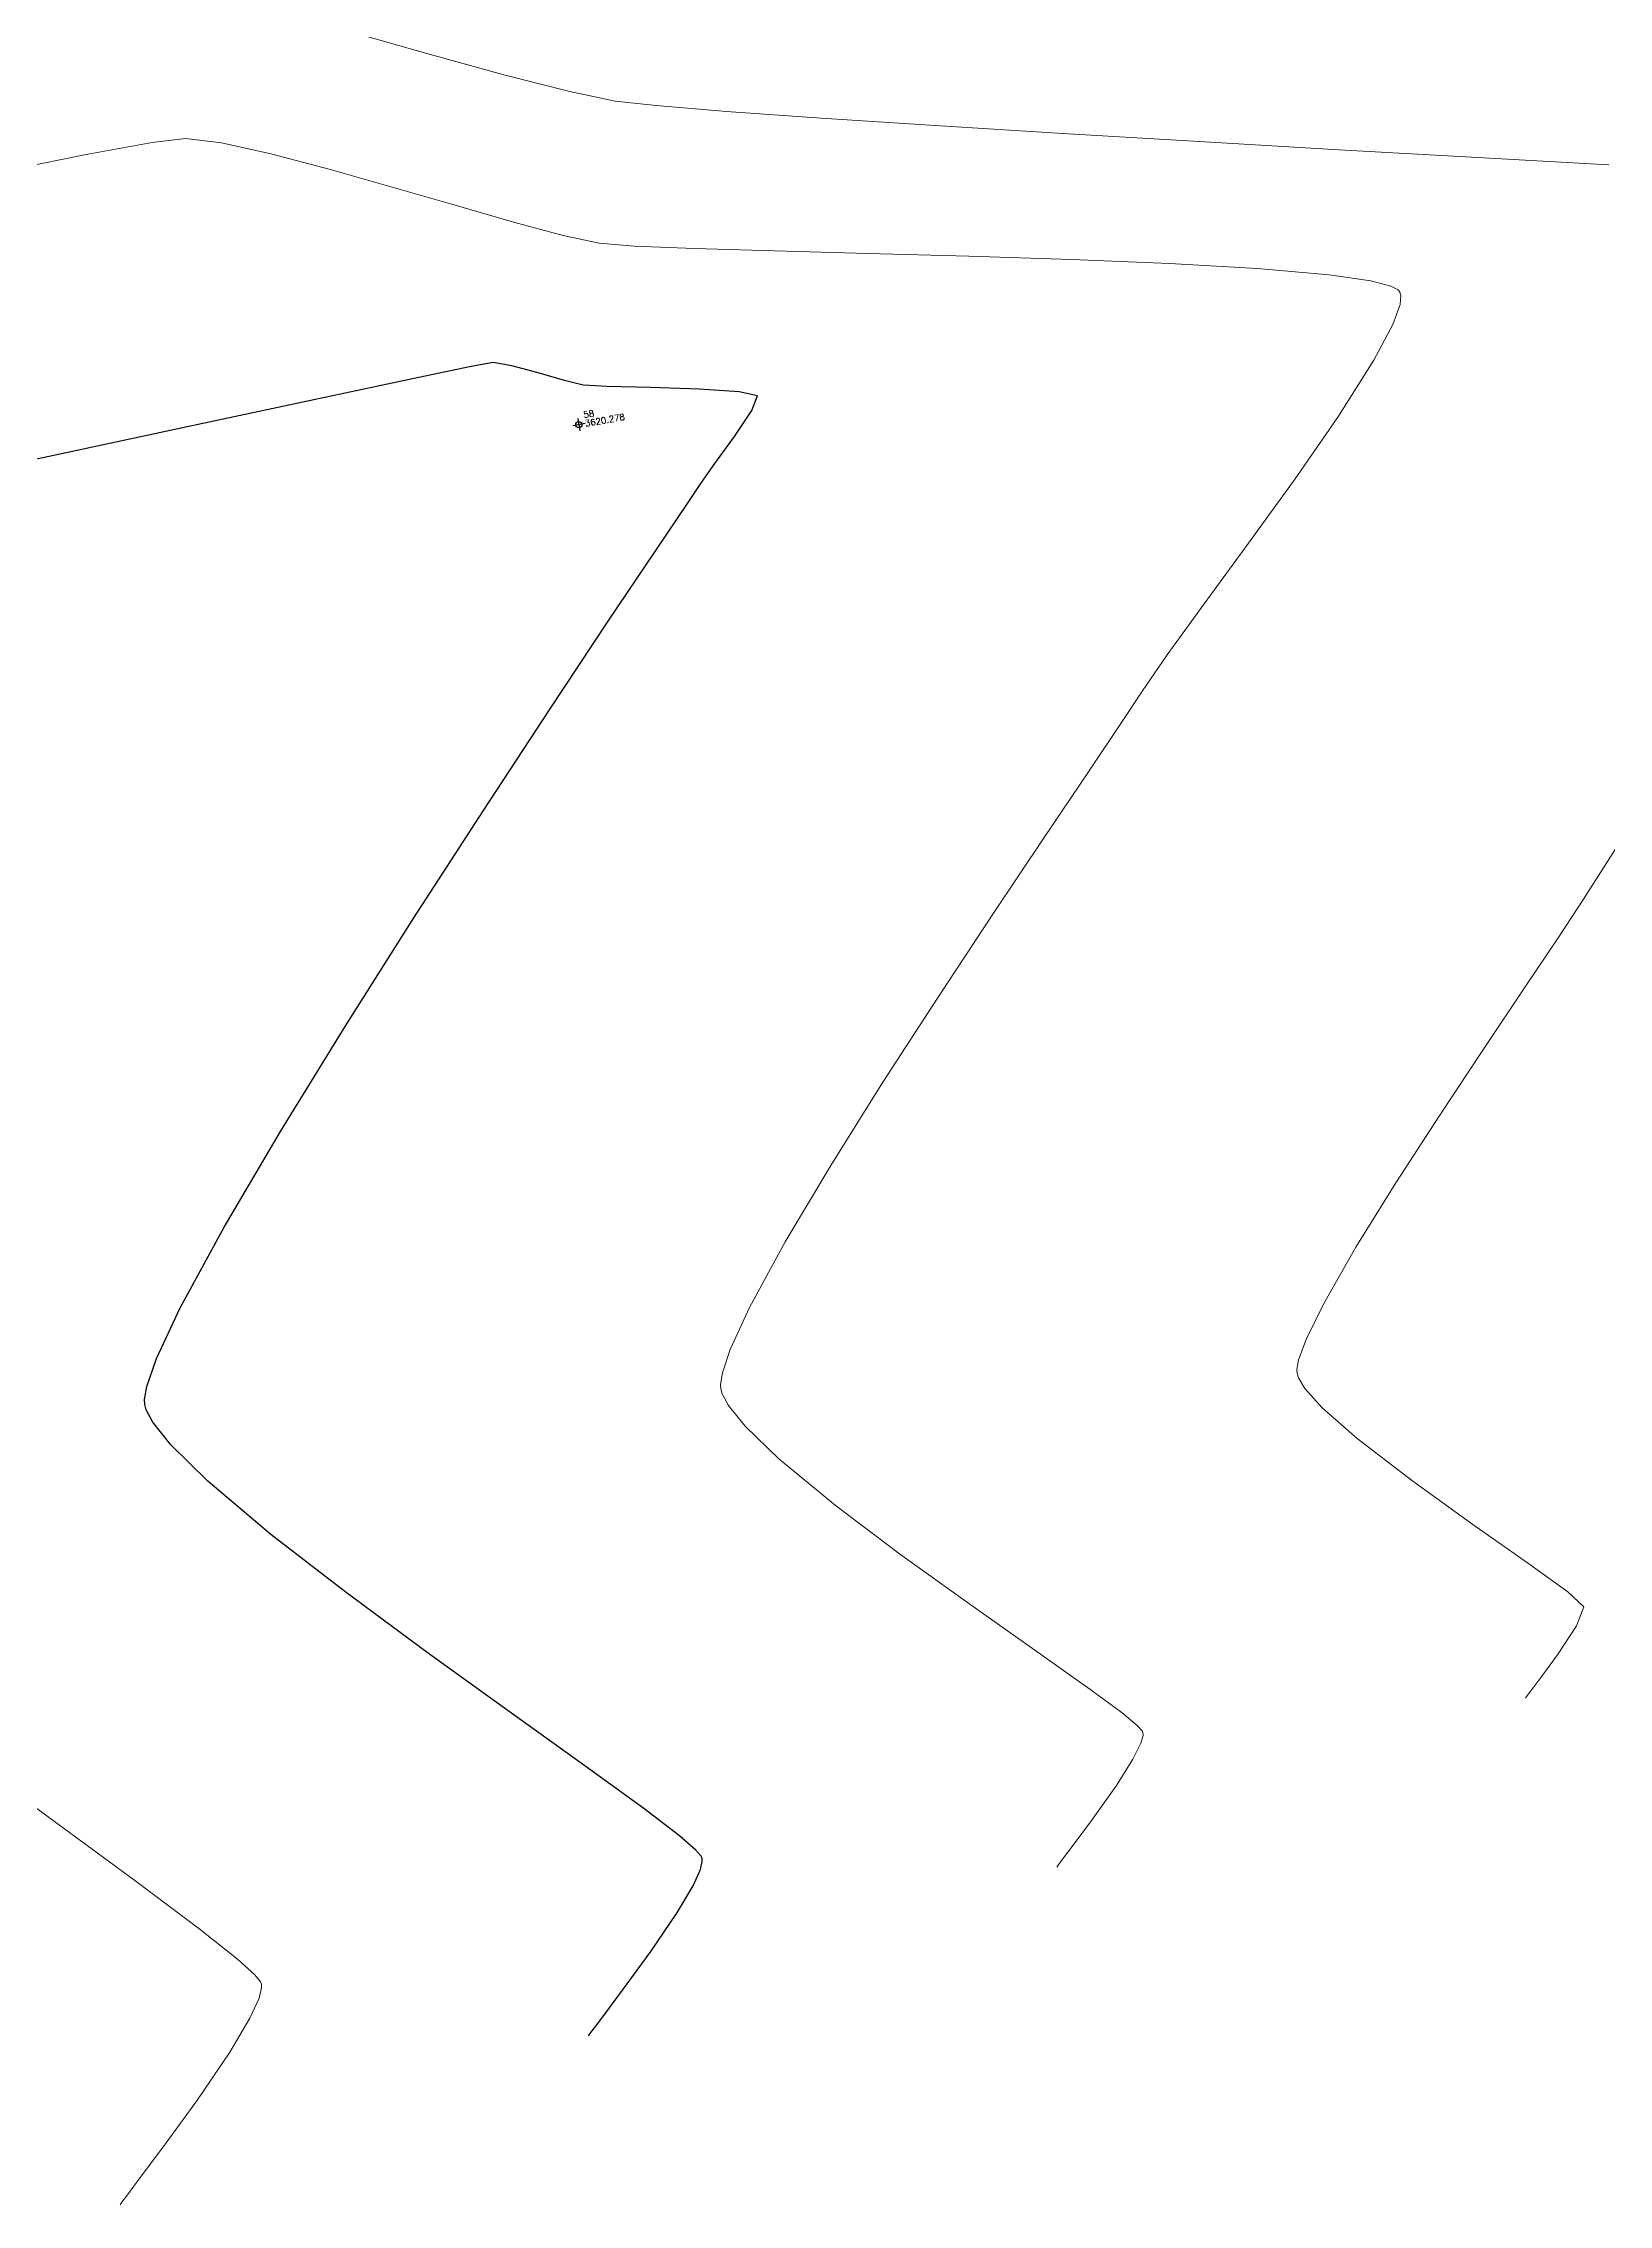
# Model space of a CAD drawing. Header units: millimetres. Extents: x 736950 to 740938, y 8500595 to 8502163.
# Drawn here: x 737818.21 to 737843.2, y 8501151.96 to 8501186.46 of the extents above; entities that cross this region are included whole.
import ezdxf

# ---------------------------------------------------------------- set-up
doc = ezdxf.new("R2010")
doc.units = ezdxf.units.MM
doc.layers.add('CONT-MJR', color=80, linetype='Continuous', lineweight=30)
doc.layers.add('CONT-MNR', color=96, linetype='Continuous', lineweight=15)
doc.styles.add('5mm', font='arial.ttf', dxfattribs={"height": 3})

msp = doc.modelspace()

# ---------------------------------------------------------------- linework, layer by layer
at = {"linetype": 'Continuous', "extrusion": (-0.172787269436437, 0.9849591664230046, 0), "elevation": 8245828.463062787}
msp.add_lwpolyline([(-2195625.076162655, 0), (-2195624.876162654, 0)], dxfattribs=at)
at = {"linetype": 'Continuous', "extrusion": (0.9849591664230046, 0.172787269436437, 0), "elevation": 2195624.976162654}
msp.add_lwpolyline([(8245828.563062787, 0), (8245828.363062785, 0)], dxfattribs=at)
at = {"linetype": 'Continuous'}
msp.add_circle((737826.7619248267, 8501180.373782996), 0.05, dxfattribs=at)
at = {"layer": 'CONT-MJR', "extrusion": (0.2037274756853301, -0.9790276378381172, 0), "elevation": -8172576.214528114}
msp.add_lwpolyline([(2454275.286942473, 3620.000000000013), (2454274.281676171, 3620.000000000013)], dxfattribs=at)
at = {"layer": 'CONT-MJR', "elevation": 3620}
for points in [[(737825.3967783119, 8501181.36720949), (737825.0147479721, 8501181.295207104)], [(737825.6927801169, 8501181.314026479), (737825.3967783119, 8501181.36720949)], [(737826.535013363, 8501181.077115117), (737826.1136521372, 8501181.198876759)], [(737824.0305644799, 8501181.090406738), (737822.5334040325, 8501180.772617059)], [(737826.8324827858, 8501181.004096324), (737826.535013363, 8501181.077115117)], [(737827.9033567635, 8501180.964933705), (737827.2144838303, 8501180.983642694)], [(737828.6791579307, 8501180.939477332), (737827.9033567635, 8501180.964933705)], [(737829.3219436764, 8501180.898781564), (737828.6791579307, 8501180.939477332)], [(737829.6117703456, 8501180.834354384), (737829.3219436764, 8501180.898781564)], [(737822.5334040325, 8501180.772617059), (737820.6124428298, 8501180.361646714)], [(737829.2482178743, 8501180.185681734), (737829.5221211988, 8501180.597281775)], [(737818.3568570697, 8501179.87730437), (737815.8558229518, 8501179.339398675)], [(737826.2943831086, 8501175.823365321), (737827.2320671519, 8501177.234974524)], [(737820.4006363591, 8501166.275307762), (737821.1022277019, 8501167.567048306)], [(737819.8343925872, 8501164.736123312), (737819.830298547, 8501164.81300371)], [(737819.8582956879, 8501164.650640605), (737819.8343925872, 8501164.736123312)], [(737825.6353099438, 8501159.844835838), (737824.3431347574, 8501160.775058703)], [(737827.7999292626, 8501158.284986071), (737826.8213313541, 8501158.996536382)], [(737828.3654094125, 8501157.851048103), (737827.7999292626, 8501158.284986071)], [(737828.7154453087, 8501157.523807114), (737828.6286772938, 8501157.622942405)], [(737828.7005426659, 8501157.311873838), (737828.730991011, 8501157.441863017)], [(737828.7297756711, 8501157.491435839), (737828.7154453087, 8501157.523807114)], [(737828.3270138004, 8501156.616875539), (737828.5838540304, 8501157.051755646)], [(737828.5838540304, 8501157.051755646), (737828.7005426659, 8501157.311873838)], [(737827.9103203028, 8501156.003603632), (737828.3270138004, 8501156.616875539)], [(737827.174243366, 8501155.006388824), (737827.4743233458, 8501155.406053085)], [(737826.9171337974, 8501154.657263676), (737826.9383104707, 8501154.688599717)]]:
    msp.add_lwpolyline(points, dxfattribs=at)
at = {"layer": 'CONT-MJR', "extrusion": (0.2638989861935335, 0.9645503227338766, 0), "elevation": 8394528.63237567}
msp.add_lwpolyline([(1531782.683786456, 3620.000000000013), (1531783.120126593, 3620.000000000013)], dxfattribs=at)
at = {"layer": 'CONT-MJR', "extrusion": (-0.05346679860275631, -0.9985696277411868, 0), "elevation": -8528470.389276987}
msp.add_lwpolyline([(282240.9153664302, 3620.000000000013), (282240.5328181995, 3620.000000000013)], dxfattribs=at)
at = {"layer": 'CONT-MJR', "extrusion": (0.9353567609614934, -0.3537057106177732, 0), "elevation": -2316782.292298527}
msp.add_lwpolyline([(8212611.263258833, 3620.000000000013), (8212611.516715716, 3620.000000000013)], dxfattribs=at)
at = {"layer": 'CONT-MJR', "extrusion": (0.2099445550572634, -0.9777132932520698, 0), "elevation": -8156815.627724052}
msp.add_lwpolyline([(2506153.549308205, 3620.000000000013), (2506151.242306985, 3620.000000000013)], dxfattribs=at)
at = {"layer": 'CONT-MJR', "extrusion": (0.8085063039858966, -0.5884875159381591, 0), "elevation": -4406298.811565218}
msp.add_lwpolyline([(7307460.536846218, 3620), (7307461.072913938, 3620)], dxfattribs=at)
at = {"layer": 'CONT-MJR', "extrusion": (0.830646908477944, -0.5567995271514103, 0), "elevation": -4120577.553924685}
msp.add_lwpolyline([(7472300.729466662, 3620), (7472301.109878327, 3620)], dxfattribs=at)
at = {"layer": 'CONT-MJR', "extrusion": (0.8159414254261824, -0.5781345779950284, 0), "elevation": -4312800.777429447}
msp.add_lwpolyline([(7363028.772780998, 3620), (7363029.14353663, 3620)], dxfattribs=at)
at = {"layer": 'CONT-MJR', "extrusion": (0.8295012080221669, -0.5585049202019314, 0), "elevation": -4135920.736196928}
msp.add_lwpolyline([(7463818.287865199, 3620), (7463819.212266074, 3620)], dxfattribs=at)
at = {"layer": 'CONT-MJR', "extrusion": (0.8308377653009326, -0.5565146967958281, 0), "elevation": -4118015.342660597}
msp.add_lwpolyline([(7473710.794674952, 3620), (7473712.157153681, 3620)], dxfattribs=at)
at = {"layer": 'CONT-MJR', "extrusion": (0.8358266763314176, -0.5489934126497107, 0), "elevation": -4050394.627460385}
msp.add_lwpolyline([(7510569.38764869, 3620.000000000004), (7510571.308648519, 3620.000000000004)], dxfattribs=at)
at = {"layer": 'CONT-MJR', "extrusion": (0.8395810059656206, -0.5432345114421182, 0), "elevation": -3998667.165829357}
msp.add_lwpolyline([(7538234.493733613, 3620.000000000013), (7538236.535275597, 3620.000000000013)], dxfattribs=at)
at = {"layer": 'CONT-MJR', "extrusion": (0.8446141334720869, -0.535375536926367, 0), "elevation": -3928143.10484143}
msp.add_lwpolyline([(7575221.38146387, 3620), (7575223.437858685, 3620)], dxfattribs=at)
at = {"layer": 'CONT-MJR', "extrusion": (0.851628076873232, -0.5241465622144253, 0), "elevation": -3827508.624307671}
msp.add_lwpolyline([(7626561.150177586, 3620), (7626563.115922605, 3620)], dxfattribs=at)
at = {"layer": 'CONT-MJR', "extrusion": (0.8619973240190234, -0.5069128262177263, 0), "elevation": -3673351.061837884}
msp.add_lwpolyline([(7701994.674006274, 3620), (7701996.4439775, 3620)], dxfattribs=at)
at = {"layer": 'CONT-MJR', "extrusion": (0.90548633830454, -0.4243754129822279, 0), "elevation": -2939599.656015717}
msp.add_lwpolyline([(8010801.867483261, 3620.000000000013), (8010802.759173246, 3620.000000000013)], dxfattribs=at)
at = {"layer": 'CONT-MJR', "extrusion": (0.9435984576473673, -0.3310920577807775, 0), "elevation": -2118462.533307223}
msp.add_lwpolyline([(8265972.501565175, 3620.000000000003), (8265972.973140817, 3620.000000000003)], dxfattribs=at)
at = {"layer": 'CONT-MJR', "extrusion": (0.9857731978930346, -0.1680809397752761, 0), "elevation": -701560.7573718777}
msp.add_lwpolyline([(8504233.873991821, 3620.000000000003), (8504234.08693422, 3620.000000000003)], dxfattribs=at)
at = {"layer": 'CONT-MJR', "extrusion": (0.884769745992044, 0.4660284289366624, 0), "elevation": 4614585.094882092}
msp.add_lwpolyline([(7177728.034430948, 3620.000000000003), (7177728.25918402, 3620.000000000003)], dxfattribs=at)
at = {"layer": 'CONT-MJR', "extrusion": (0.7828128203004774, 0.6222572525677885, 0), "elevation": 5867486.161534233}
msp.add_lwpolyline([(6195706.235549611, 3620.000000000003), (6195706.697251596, 3620.000000000003)], dxfattribs=at)
at = {"layer": 'CONT-MJR', "extrusion": (0.7006296240839679, 0.7135251431140728, 0), "elevation": 6582733.048843435}
msp.add_lwpolyline([(5429713.271439836, 3620.00000000001), (5429714.101192492, 3620.00000000001)], dxfattribs=at)
at = {"layer": 'CONT-MJR', "extrusion": (0.645201069601682, 0.7640128138878598, 0), "elevation": 6971040.650520241}
msp.add_lwpolyline([(4921253.89810854, 3620), (4921255.210937517, 3620)], dxfattribs=at)
at = {"layer": 'CONT-MJR', "extrusion": (0.6121891448844803, 0.7907113575038673, 0), "elevation": 7173652.393422545}
msp.add_lwpolyline([(4620913.869109896, 3620), (4620915.387582535, 3620)], dxfattribs=at)
at = {"layer": 'CONT-MJR', "extrusion": (0.5938391614798477, 0.8045837745647816, 0), "elevation": 7278045.013825353}
msp.add_lwpolyline([(4454680.691301089, 3620), (4454682.303388326, 3620)], dxfattribs=at)
at = {"layer": 'CONT-MJR', "extrusion": (0.5817563487721681, 0.8133631112014337, 0), "elevation": 7343764.567844801}
msp.add_lwpolyline([(4345482.099230742, 3620.00000000001), (4345483.5574004, 3620.00000000001)], dxfattribs=at)
at = {"layer": 'CONT-MJR', "extrusion": (0.654832498276797, 0.7557740397768161, 0), "elevation": 6908108.403687557}
msp.add_lwpolyline([(5009202.561117785, 3620.000000000006), (5009202.909459837, 3620.000000000006)], dxfattribs=at)
at = {"layer": 'CONT-MJR', "extrusion": (0.9996996120480018, 0.0245088896336581, 0), "elevation": 945961.0256305556}
msp.add_lwpolyline([(8480520.433653053, 3620.000000000013), (8480520.483240768, 3620.000000000013)], dxfattribs=at)
at = {"layer": 'CONT-MJR', "extrusion": (-0.8078253486849482, 0.5894219252980346, 0), "elevation": 4414731.649979016}
msp.add_lwpolyline([(-7302340.520573228, 3620.000000000006), (-7302341.260275872, 3620.000000000006)], dxfattribs=at)
at = {"layer": 'CONT-MJR', "extrusion": (0.8000730001802772, -0.5999026540885867, 0), "elevation": -4509549.850239711}
msp.add_lwpolyline([(7244168.79544607, 3620.000000000013), (7244169.071046373, 3620.000000000013)], dxfattribs=at)
at = {"layer": 'CONT-MJR', "extrusion": (0.8093526025166023, -0.5873230497772098, 0), "elevation": -4395761.945607782}
msp.add_lwpolyline([(7313774.439230689, 3620.00000000001), (7313774.559436328, 3620.00000000001)], dxfattribs=at)
at = {"layer": 'CONT-MNR'}
for points, elevation in [([(737824.3348711854, 8501186.300168127), (737822.9304745732, 8501186.69877328)], 3618), ([(737825.5884101505, 8501185.953991242), (737824.3348711854, 8501186.300168127)], 3618), ([(737826.6153861894, 8501185.69019324), (737825.5884101505, 8501185.953991242)], 3618), ([(737829.1186270638, 8501185.374654151), (737827.9943546337, 8501185.466560302)], 3618), ([(737830.6301585601, 8501185.267058097), (737829.1186270638, 8501185.374654151)], 3618), ([(737834.4839877476, 8501185.021003447), (737832.4461963716, 8501185.147823932)], 3618), ([(737818.9012886058, 8501184.685342288), (737817.424427676, 8501184.389113246)], 3619), ([(737819.9498202585, 8501184.875941122), (737818.9012886058, 8501184.685342288)], 3619), ([(737820.4861791616, 8501184.94068622), (737819.9498202585, 8501184.875941122)], 3619), ([(737821.0590648021, 8501184.869954921), (737820.4861791616, 8501184.94068622)], 3619), ([(737822.7783175142, 8501184.45122275), (737821.8469357005, 8501184.6961974)], 3619), ([(737838.8938201875, 8501184.760810707), (737836.6607799361, 8501184.890648441)], 3618), ([(737827.0862884034, 8501183.271410536), (737826.5094671189, 8501183.395334551)], 3619), ([(737834.621113627, 8501183.011570645), (737832.9848054438, 8501183.0641777)], 3619), ([(737836.1880558035, 8501182.94668871), (737834.621113627, 8501183.011570645)], 3619), ([(737837.5906744298, 8501182.865865594), (737836.1880558035, 8501182.94668871)], 3619), ([(737839.7182931178, 8501182.584910888), (737839.3981881373, 8501182.66850934)], 3619), ([(737839.8786122741, 8501182.43821364), (737839.8630135886, 8501182.49108605)], 3619), ([(737838.191718368, 8501179.509058466), (737838.8861845676, 8501180.51155923)], 3619), ([(737835.4343468238, 8501175.635081934), (737835.7560902166, 8501176.125902705)], 3619), ([(737833.3693483034, 8501172.563181046), (737834.1872625108, 8501173.784221968)], 3619), ([(737842.413578999, 8501172.217342995), (737842.79377837, 8501172.802052686)], 3618), ([(737840.5011061267, 8501169.354099918), (737841.2091977713, 8501170.420904703)], 3618), ([(737830.7826777636, 8501168.551604124), (737831.6133425733, 8501169.877372988)], 3619), ([(737838.36638805, 8501165.77317357), (737838.6497683473, 8501166.348885875)], 3618), ([(737829.051598452, 8501165.238458205), (737829.1771683787, 8501165.615045791)], 3619), ([(737829.0243293751, 8501165.05455036), (737829.051598452, 8501165.238458205)], 3619), ([(737829.0289172193, 8501164.984409582), (737829.0243293751, 8501165.05455036)], 3619), ([(737829.0513804203, 8501164.903747061), (737829.0289172193, 8501164.984409582)], 3619), ([(737838.2234418511, 8501165.232695853), (737838.2202731572, 8501165.29150353)], 3618), ([(737838.3469288567, 8501164.992232561), (737838.2453069441, 8501165.161222007)], 3618), ([(737829.1488114767, 8501164.718742598), (737829.0513804203, 8501164.903747061)], 3619), ([(737840.0699922934, 8501163.50983148), (737839.1835595832, 8501164.192507267)], 3618), ([(737831.9022458373, 8501162.334303332), (737830.8519646609, 8501163.126242926)], 3619), ([(737832.9994397181, 8501161.545647394), (737831.9022458373, 8501162.334303332)], 3619), ([(737834.9160376502, 8501160.193128102), (737834.0389143178, 8501160.814010514)], 3619), ([(737835.4305307093, 8501159.812275581), (737834.9160376502, 8501160.193128102)], 3619), ([(737841.8671244582, 8501160.047674337), (737841.8853541098, 8501160.074158404)], 3618), ([(737835.7517491562, 8501159.526164431), (737835.6720408858, 8501159.61227244)], 3619), ([(737835.7297050023, 8501159.327564055), (737835.7647703988, 8501159.452545365)], 3619), ([(737818.3946240587, 8501158.081465062), (737816.9649403667, 8501159.126634428)], 3621), ([(737821.6796343697, 8501155.52054631), (737821.5889514502, 8501155.630075201)], 3621), ([(737821.6948487723, 8501155.48430338), (737821.6796343697, 8501155.52054631)], 3621), ([(737819.7616684212, 8501152.39594318), (737820.1346010297, 8501152.892636878)], 3621), ([(737819.4421384668, 8501151.962058345), (737819.4684563571, 8501152.00100207)], 3621), ([(737819.4684563571, 8501152.00100207), (737819.5561958697, 8501152.121910322)], 3621)]:
    msp.add_lwpolyline(points, dxfattribs=dict(at, elevation=elevation))
at = {"layer": 'CONT-MNR', "extrusion": (-0.2045855282200797, -0.9788486919043776, 0), "elevation": -8472323.14032549}
msp.add_lwpolyline([(-1016998.207234586, 3618.000000000013), (-1016998.947602162, 3618.000000000013)], dxfattribs=at)
at = {"layer": 'CONT-MNR', "extrusion": (-0.1096343517661879, -0.9939719859798906, 0), "elevation": -8530831.495256346}
msp.add_lwpolyline([(-198641.6010102417, 3618), (-198642.2592386643, 3618)], dxfattribs=at)
at = {"layer": 'CONT-MNR', "extrusion": (-0.06551515567515973, -0.9978515743219828, 0), "elevation": -8531260.190933509}
msp.add_lwpolyline([(179290.7996398485, 3618), (179288.9796920144, 3618)], dxfattribs=at)
at = {"layer": 'CONT-MNR', "extrusion": (-0.05977690458619801, -0.9982117619413693, 0), "elevation": -8530088.33995518}
msp.add_lwpolyline([(228342.7151041573, 3618.000000000013), (228340.5344123729, 3618.000000000013)], dxfattribs=at)
at = {"layer": 'CONT-MNR', "extrusion": (-0.2153652975916739, -0.9765335573308527, 0), "elevation": -8460593.354539199}
msp.add_lwpolyline([(-1110352.379113798, 3619.000000000003), (-1110353.185917509, 3619.000000000003)], dxfattribs=at)
at = {"layer": 'CONT-MNR', "extrusion": (-0.05668038491847396, -0.99839237475328, 0), "elevation": -8529339.03407176}
msp.add_lwpolyline([(254804.510969212, 3618.000000000013), (254802.3008806549, 3618.000000000013)], dxfattribs=at)
at = {"layer": 'CONT-MNR', "extrusion": (-0.0555328362470687, -0.9984568614108255, 0), "elevation": -8529040.538479647}
msp.add_lwpolyline([(264609.7155289759, 3618), (264607.6150094606, 3618)], dxfattribs=at)
at = {"layer": 'CONT-MNR', "extrusion": (-0.2726743062609286, -0.9621063988484441, 0), "elevation": -8380229.272533544}
msp.add_lwpolyline([(-1608189.513458832, 3619), (-1608190.55639794, 3619)], dxfattribs=at)
at = {"layer": 'CONT-MNR', "extrusion": (-0.2792542055261001, -0.9602172091230122, 0), "elevation": -8369023.728910819}
msp.add_lwpolyline([(-1665519.292442366, 3619), (-1665520.338018946, 3619)], dxfattribs=at)
at = {"layer": 'CONT-MNR', "extrusion": (0.2758452762061769, 0.9612020513891646, 0), "elevation": 8374880.861558124}
msp.add_lwpolyline([(1635811.745712427, 3619.000000000013), (1635812.716443312, 3619.000000000013)], dxfattribs=at)
at = {"layer": 'CONT-MNR', "extrusion": (-0.2586933094525041, -0.9659595082841262, 0), "elevation": -8402669.713926384}
msp.add_lwpolyline([(-1486488.73451792, 3619), (-1486489.553063693, 3619)], dxfattribs=at)
at = {"layer": 'CONT-MNR', "extrusion": (-0.08244798682519386, -0.9965953689780385, 0), "elevation": -8533072.23701089}
msp.add_lwpolyline([(34410.17162577354, 3619), (34409.61094176816, 3619)], dxfattribs=at)
at = {"layer": 'CONT-MNR', "extrusion": (-0.04162614147286361, -0.9991332565509373, 0), "elevation": -8524527.798249563}
msp.add_lwpolyline([(383317.6472006015, 3619), (383316.682167377, 3619)], dxfattribs=at)
at = {"layer": 'CONT-MNR', "extrusion": (-0.02962644780210255, -0.9995610404525725, 0), "elevation": -8519310.750268316}
msp.add_lwpolyline([(485646.1476817062, 3619), (485644.8724609857, 3619)], dxfattribs=at)
at = {"layer": 'CONT-MNR', "extrusion": (-0.02620028154356052, -0.9996567137007775, 0), "elevation": -8517596.158220759}
msp.add_lwpolyline([(514844.6957993578, 3619), (514843.2051200576, 3619)], dxfattribs=at)
at = {"layer": 'CONT-MNR', "extrusion": (-0.02730590589001758, -0.9996271242335942, 0), "elevation": -8518160.377072947}
msp.add_lwpolyline([(505425.3600615076, 3619.00000000001), (505423.7487440383, 3619.00000000001)], dxfattribs=at)
at = {"layer": 'CONT-MNR', "extrusion": (-0.08750293155044514, -0.9961642620421987, 0), "elevation": -8533137.508252924}
msp.add_lwpolyline([(-8869.835648503504, 3619.000000000003), (-8870.983388467808, 3619.000000000003)], dxfattribs=at)
at = {"layer": 'CONT-MNR', "extrusion": (-0.1444040743831291, -0.9895188039150907, 0), "elevation": -8518627.121345824}
msp.add_lwpolyline([(-497499.4556314349, 3619), (-497500.1268427047, 3619)], dxfattribs=at)
at = {"layer": 'CONT-MNR', "extrusion": (0.4637500582347281, 0.885966073553207, 0), "elevation": 7873932.567638741}
msp.add_lwpolyline([(3288722.828365843, 3619.000000000013), (3288722.960688724, 3619.000000000013)], dxfattribs=at)
at = {"layer": 'CONT-MNR', "extrusion": (0.9418551572093485, -0.3360191405830233, 0), "elevation": -2161621.682822232}
msp.add_lwpolyline([(8254810.363492557, 3619.00000000001), (8254810.70046351, 3619.00000000001)], dxfattribs=at)
at = {"layer": 'CONT-MNR', "extrusion": (0.7631467816077451, 0.6462251849949372, 0), "elevation": 6056758.344778528}
msp.add_lwpolyline([(6010839.355959842, 3619.00000000001), (6010839.398494377, 3619.00000000001)], dxfattribs=at)
at = {"layer": 'CONT-MNR', "extrusion": (0.9971165525118162, -0.07588531285400815, 0), "elevation": 90597.46711476566}
msp.add_lwpolyline([(8532660.786594437, 3619.000000000013), (8532660.935090242, 3619.000000000013)], dxfattribs=at)
at = {"layer": 'CONT-MNR', "extrusion": (0.8833704346844797, -0.4686754475384363, 0), "elevation": -3332509.44137282}
msp.add_lwpolyline([(7855499.544595181, 3619.000000000013), (7855500.191587564, 3619.000000000013)], dxfattribs=at)
at = {"layer": 'CONT-MNR', "extrusion": (0.8442867121400921, -0.5358917313260891, 0), "elevation": -3932764.775349207}
msp.add_lwpolyline([(7572835.501570929, 3619), (7572836.555330274, 3619)], dxfattribs=at)
at = {"layer": 'CONT-MNR', "extrusion": (-0.8106409585016414, 0.5855435392859699, 0), "elevation": 4379688.878885764}
msp.add_lwpolyline([(-7323439.424213362, 3619.00000000001), (-7323440.691816803, 3619.00000000001)], dxfattribs=at)
at = {"layer": 'CONT-MNR', "extrusion": (-0.8062336707448858, 0.591597217841013, 0), "elevation": 4434404.142709313}
msp.add_lwpolyline([(-7290437.718336189, 3619), (-7290438.915118937, 3619)], dxfattribs=at)
at = {"layer": 'CONT-MNR', "extrusion": (-0.8089862289947499, 0.5878275948752781, 0), "elevation": 4400326.970097165}
msp.add_lwpolyline([(-7311055.331567855, 3619), (-7311056.338317469, 3619)], dxfattribs=at)
at = {"layer": 'CONT-MNR', "extrusion": (0.825770898050677, -0.5640056949469381, 0), "elevation": -4185428.45383556}
msp.add_lwpolyline([(7436167.41234402, 3619.000000000013), (7436168.110178454, 3619.000000000013)], dxfattribs=at)
at = {"layer": 'CONT-MNR', "extrusion": (0.8296464717139395, -0.5582891114580433, 0), "elevation": -4133971.226847295}
msp.add_lwpolyline([(7464894.891352022, 3619.000000000003), (7464895.860109983, 3619.000000000003)], dxfattribs=at)
at = {"layer": 'CONT-MNR', "extrusion": (0.8290607197434022, -0.5591585848205782, 0), "elevation": -4141794.960156214}
msp.add_lwpolyline([(7460555.576192765, 3619.000000000006), (7460556.839228529, 3619.000000000006)], dxfattribs=at)
at = {"layer": 'CONT-MNR', "extrusion": (0.8409462254565997, -0.541118698522143, 0), "elevation": -3979657.453851955}
msp.add_lwpolyline([(7548290.353998658, 3618), (7548291.363545156, 3618)], dxfattribs=at)
at = {"layer": 'CONT-MNR', "extrusion": (0.844052776350356, -0.5362601148092742, 0), "elevation": -3936061.644243516}
msp.add_lwpolyline([(7571114.167109491, 3618), (7571114.808995018, 3618)], dxfattribs=at)
at = {"layer": 'CONT-MNR', "extrusion": (0.8342964013304375, -0.5513161658495802, 0), "elevation": -4071262.137929825}
msp.add_lwpolyline([(7499275.552072776, 3619.00000000001), (7499277.140775989, 3619.00000000001)], dxfattribs=at)
at = {"layer": 'CONT-MNR', "extrusion": (0.8309724062394582, -0.5563136346240356, 0), "elevation": -4116191.328957687}
msp.add_lwpolyline([(7474710.343947053, 3618.00000000001), (7474711.328179449, 3618.00000000001)], dxfattribs=at)
at = {"layer": 'CONT-MNR', "extrusion": (0.8395994668681226, -0.5432059786441643, 0), "elevation": -3998403.273657812}
msp.add_lwpolyline([(7538372.240398059, 3619), (7538373.860645259, 3619)], dxfattribs=at)
at = {"layer": 'CONT-MNR', "extrusion": (0.8302994253286262, -0.5573175614485455, 0), "elevation": -4125222.436456429}
msp.add_lwpolyline([(7469728.778544248, 3618.00000000001), (7469729.95711706, 3618.00000000001)], dxfattribs=at)
at = {"layer": 'CONT-MNR', "extrusion": (0.8392849218535712, -0.5436918428202184, 0), "elevation": -4002758.024946099}
msp.add_lwpolyline([(7536059.82889053, 3618.00000000001), (7536061.118773513, 3618.00000000001)], dxfattribs=at)
at = {"layer": 'CONT-MNR', "extrusion": (0.8592007943423083, -0.5116385394021317, 0), "elevation": -3715580.666387132}
msp.add_lwpolyline([(7681712.014471908, 3619.000000000013), (7681713.436351305, 3619.000000000013)], dxfattribs=at)
at = {"layer": 'CONT-MNR', "extrusion": (0.8497513327491889, -0.527183717968392, 0), "elevation": -3854697.143213524}
msp.add_lwpolyline([(7612854.99029225, 3618.000000000006), (7612856.197577185, 3618.000000000006)], dxfattribs=at)
at = {"layer": 'CONT-MNR', "extrusion": (0.878278569025763, -0.4781493021955153, 0), "elevation": -3416806.90159457}
msp.add_lwpolyline([(7819184.810254309, 3619), (7819186.003602129, 3619)], dxfattribs=at)
at = {"layer": 'CONT-MNR', "extrusion": (0.86776187960028, -0.4969802011273581, 0), "elevation": -3584643.108321716}
msp.add_lwpolyline([(7743679.290265271, 3618), (7743680.323662496, 3618)], dxfattribs=at)
at = {"layer": 'CONT-MNR', "extrusion": (0.9081277306518729, -0.418693234744818, 0), "elevation": -2889337.394194283}
msp.add_lwpolyline([(8029068.322764999, 3619), (8029069.057008198, 3619)], dxfattribs=at)
at = {"layer": 'CONT-MNR', "extrusion": (0.9392700296188664, -0.3431789787556543, 0), "elevation": -2224391.924018987}
msp.add_lwpolyline([(8238100.498838397, 3618), (8238100.844627424, 3618)], dxfattribs=at)
at = {"layer": 'CONT-MNR', "extrusion": (0.9850376813068257, -0.1723391029501793, 0), "elevation": -738284.7506914918}
msp.add_lwpolyline([(8501126.524152935, 3618), (8501126.683416659, 3618)], dxfattribs=at)
at = {"layer": 'CONT-MNR', "extrusion": (0.9562548199779652, 0.2925349881106696, 0), "elevation": 3192449.627803772}
msp.add_lwpolyline([(7913436.658528843, 3618.00000000001), (7913436.73327236, 3618.00000000001)], dxfattribs=at)
at = {"layer": 'CONT-MNR', "extrusion": (0.7424789899899383, 0.6698693525035468, 0), "elevation": 6242499.35947623}
msp.add_lwpolyline([(5817680.684913769, 3618), (5817681.101461132, 3618)], dxfattribs=at)
at = {"layer": 'CONT-MNR', "extrusion": (0.7801229867820764, 0.6256261867075357, 0), "elevation": 5894148.744865258}
msp.add_lwpolyline([(6170348.351359623, 3619.000000000003), (6170348.774699291, 3619.000000000003)], dxfattribs=at)
at = {"layer": 'CONT-MNR', "extrusion": (0.6604465128613337, 0.7508730942371715, 0), "elevation": 6870598.777680561}
msp.add_lwpolyline([(5060540.655394251, 3618.000000000003), (5060541.397994318, 3618.000000000003)], dxfattribs=at)
at = {"layer": 'CONT-MNR', "extrusion": (0.6944538247145762, 0.7195372716818058, 0), "elevation": 6629293.08851523}
msp.add_lwpolyline([(5372769.61096008, 3619.00000000001), (5372770.360836895, 3619.00000000001)], dxfattribs=at)
at = {"layer": 'CONT-MNR', "extrusion": (0.6363983996144627, 0.7713605363046199, 0), "elevation": 7027016.121648292}
msp.add_lwpolyline([(4840993.006728928, 3619.000000000003), (4840994.17186046, 3619.000000000003)], dxfattribs=at)
at = {"layer": 'CONT-MNR', "extrusion": (0.5839451429553109, 0.8117931202091464, 0), "elevation": 7332044.176204043}
msp.add_lwpolyline([(4365238.47087699, 3618), (4365239.648400639, 3618)], dxfattribs=at)
at = {"layer": 'CONT-MNR', "extrusion": (0.5753097379870238, 0.8179356364514888, 0), "elevation": 7377891.150857497}
msp.add_lwpolyline([(4287294.217814, 3618.000000000003), (4287295.286719909, 3618.000000000003)], dxfattribs=at)
at = {"layer": 'CONT-MNR', "extrusion": (0.5865875019640084, 0.8098858577229414, 0), "elevation": 7317779.882956201}
msp.add_lwpolyline([(4389106.990534773, 3618), (4389107.782750873, 3618)], dxfattribs=at)
at = {"layer": 'CONT-MNR', "extrusion": (0.5755748265753022, 0.8177491174026487, 0), "elevation": 7376495.451544547}
msp.add_lwpolyline([(4289691.027101042, 3619.00000000001), (4289692.298242249, 3619.00000000001)], dxfattribs=at)
at = {"layer": 'CONT-MNR', "extrusion": (0.6765322606228529, 0.7364129957683612, 0), "elevation": 6759540.269141386}
msp.add_lwpolyline([(5207952.98489046, 3618), (5207953.335007491, 3618)], dxfattribs=at)
at = {"layer": 'CONT-MNR', "extrusion": (0.9319629479210818, -0.3625535321883471, 0), "elevation": -2394483.980950396}
msp.add_lwpolyline([(8190274.723357267, 3618.000000000006), (8190275.050811513, 3618.000000000006)], dxfattribs=at)
at = {"layer": 'CONT-MNR', "extrusion": (0.8353667680538691, -0.5496929714224417, 0), "elevation": -4056659.305174251}
msp.add_lwpolyline([(7507173.941564319, 3618), (7507174.492499562, 3618)], dxfattribs=at)
at = {"layer": 'CONT-MNR', "extrusion": (-0.8067906493142891, 0.590837412643299, 0), "elevation": 4427519.48496895}
msp.add_lwpolyline([(-7294601.424752806, 3618.000000000013), (-7294601.875180002, 3618.000000000013)], dxfattribs=at)
at = {"layer": 'CONT-MNR', "extrusion": (0.8040575241640637, -0.5945515098249741, 0), "elevation": -4461110.237792303}
msp.add_lwpolyline([(7274106.728699591, 3618.000000000003), (7274106.842110544, 3618.000000000003)], dxfattribs=at)
at = {"layer": 'CONT-MNR', "extrusion": (0.7991034417242766, -0.6011935540442994, 0), "elevation": -4521230.649387728}
msp.add_lwpolyline([(7236892.172694841, 3618.00000000001), (7236892.437422465, 3618.00000000001)], dxfattribs=at)
at = {"layer": 'CONT-MNR', "extrusion": (0.637818749866049, 0.7701864984010759, 0), "elevation": 7018083.780072458}
msp.add_lwpolyline([(4853927.923666784, 3619.00000000001), (4853928.237240413, 3619.00000000001)], dxfattribs=at)
at = {"layer": 'CONT-MNR', "extrusion": (0.9052353317016618, 0.4249105720489694, 0), "elevation": 4280147.54881807}
msp.add_lwpolyline([(7382035.721677251, 3619.000000000013), (7382035.752162291, 3619.000000000013)], dxfattribs=at)
at = {"layer": 'CONT-MNR', "extrusion": (0.9999989139471654, 0.001473806123563209, 0), "elevation": 750364.0243003243}
msp.add_lwpolyline([(8500062.792968756, 3619.00000000001), (8500062.838991739, 3619.00000000001)], dxfattribs=at)
at = {"layer": 'CONT-MNR', "extrusion": (0.8959745768086453, -0.4441053452870938, 0), "elevation": -3114328.2428317}
msp.add_lwpolyline([(7944499.138753899, 3619.000000000006), (7944499.422402875, 3619.000000000006)], dxfattribs=at)
at = {"layer": 'CONT-MNR', "extrusion": (0.8463552124689556, -0.5326188640356526, 0), "elevation": -3903406.679506019}
msp.add_lwpolyline([(7587984.959345119, 3619), (7587985.454924667, 3619)], dxfattribs=at)
at = {"layer": 'CONT-MNR', "extrusion": (-0.8160795364409771, 0.5779396077465881, 0), "elevation": 4311023.975818467}
msp.add_lwpolyline([(-7364045.194460473, 3619.000000000013), (-7364045.880409656, 3619.000000000013)], dxfattribs=at)
at = {"layer": 'CONT-MNR', "extrusion": (0.5917376106345966, 0.8061306346743428, 0), "elevation": 7289638.853595445}
msp.add_lwpolyline([(4435675.368402245, 3621.000000000013), (4435676.960020433, 3621.000000000013)], dxfattribs=at)
at = {"layer": 'CONT-MNR', "extrusion": (0.8017498335034521, -0.5976597731796804, 0), "elevation": -4489241.175363922}
msp.add_lwpolyline([(7256775.85912891, 3619.000000000013), (7256776.351490736, 3619.000000000013)], dxfattribs=at)
at = {"layer": 'CONT-MNR', "extrusion": (0.8264866701536692, -0.5629562896516034, 0), "elevation": -4175969.711014737}
msp.add_lwpolyline([(7441461.744464847, 3619), (7441461.780238027, 3619)], dxfattribs=at)
at = {"layer": 'CONT-MNR', "extrusion": (0.8068305063498764, -0.5907829838639583, 0), "elevation": -4427031.812003347}
msp.add_lwpolyline([(7294893.130784452, 3619), (7294893.249993851, 3619)], dxfattribs=at)
at = {"layer": 'CONT-MNR', "extrusion": (0.7991985645516182, -0.6010670964365235, 0), "elevation": -4520089.782335104}
msp.add_lwpolyline([(7237600.883782226, 3619), (7237601.160595173, 3619)], dxfattribs=at)
at = {"layer": 'CONT-MNR', "extrusion": (0.6012604914597814, 0.7990530779676294, 0), "elevation": 7236497.600727919}
msp.add_lwpolyline([(4521851.532283519, 3621.000000000013), (4521852.835327337, 3621.000000000013)], dxfattribs=at)
at = {"layer": 'CONT-MNR', "extrusion": (0.6246370777843967, 0.7809151817303654, 0), "elevation": 7099552.238569771}
msp.add_lwpolyline([(4733961.301620854, 3621.000000000013), (4733962.063343419, 3621.000000000013)], dxfattribs=at)
at = {"layer": 'CONT-MNR', "extrusion": (0.672803003702966, 0.7398216800069236, 0), "elevation": 6785747.821485987}
msp.add_lwpolyline([(5173746.635377537, 3621.000000000003), (5173747.007404108, 3621.000000000003)], dxfattribs=at)
at = {"layer": 'CONT-MNR', "extrusion": (0.9736460374741982, -0.2280644507826514, 0), "elevation": -1220434.171472389}
msp.add_lwpolyline([(8445387.025295086, 3621.00000000001), (8445387.191215353, 3621.00000000001)], dxfattribs=at)
at = {"layer": 'CONT-MNR', "extrusion": (0.9996996120755558, 0.02450888850974922, 0), "elevation": 945953.9340900814}
msp.add_lwpolyline([(8480518.588566458, 3621), (8480518.650192954, 3621)], dxfattribs=at)
at = {"layer": 'CONT-MNR', "extrusion": (0.9123994050757973, -0.4093010207870623, 0), "elevation": -2806343.48397264}
msp.add_lwpolyline([(8058439.806412261, 3621.00000000001), (8058440.160718722, 3621.00000000001)], dxfattribs=at)
at = {"layer": 'CONT-MNR', "extrusion": (0.8610430367578447, -0.5085320922526219, 0), "elevation": -3687814.030553333}
msp.add_lwpolyline([(7695065.553949976, 3621), (7695066.181629586, 3621)], dxfattribs=at)
at = {"layer": 'CONT-MNR', "extrusion": (0.8271342807254215, -0.5620043430871686, 0), "elevation": -4167408.489748619}
msp.add_lwpolyline([(7446254.022019792, 3621.000000000011), (7446254.943466853, 3621.000000000011)], dxfattribs=at)
at = {"layer": 'CONT-MNR', "extrusion": (-0.8078253476063731, 0.589421926776263, 0), "elevation": 4414736.111092576}
msp.add_lwpolyline([(-7302334.155900173, 3621.000000000003), (-7302335.075185881, 3621.000000000003)], dxfattribs=at)
at = {"layer": 'CONT-MNR', "extrusion": (-0.800072997228729, 0.5999026580249818, 0), "elevation": 4509554.250469121}
msp.add_lwpolyline([(-7244162.170978874, 3621.000000000003), (-7244162.513488698, 3621.000000000003)], dxfattribs=at)

# ---------------------------------------------------------------- texts
at = {"color": 2, "insert": (737826.8275911622, 8501180.578203963), "char_height": 0.1, "width": 0.3, "attachment_point": 1, "rotation": 9.94991650582834, "style": '5mm'}
msp.add_mtext('\\Ftxt.shx;\\W1.0000000000;\\T1.0000000000;\\o\\l58', dxfattribs=at)
at = {"color": 1, "insert": (737826.85178138, 8501180.44030968), "char_height": 0.1, "width": 0.8166666666666667, "attachment_point": 1, "rotation": 9.94991650582834, "style": '5mm'}
msp.add_mtext('\\Ftxt.shx;\\W1.0000000000;\\T1.0000000000;\\o\\l3620.278', dxfattribs=at)

doc.saveas('drawing.dxf')
